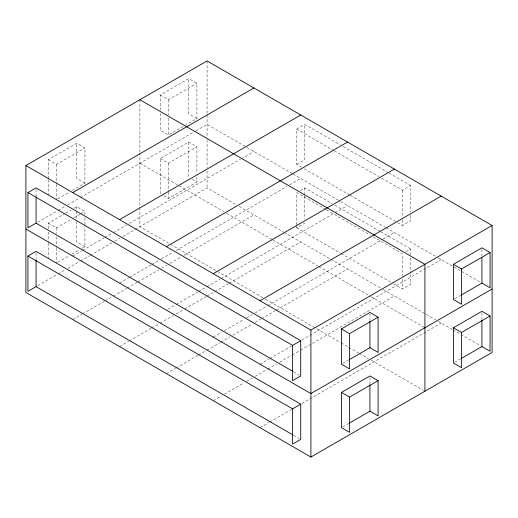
<?xml version="1.0" encoding="UTF-8"?>
<svg xmlns="http://www.w3.org/2000/svg" width="518" height="518" viewBox="0 0 518 518"><rect width="100%" height="100%" fill="white"/><g stroke="black" fill="none" stroke-linecap="round" stroke-linejoin="round"><path stroke-width="0.39" stroke-dasharray="2.59 1.94" d="M48.297 178.917L48.297 159.68L76.793 143.227L84.939 147.928L84.939 183.191L71.73 190.812M160.263 110.263L160.263 95.034L188.766 78.581L196.905 83.281L196.905 118.544L185.787 124.967M48.297 159.68L56.436 164.381L84.939 147.928M160.263 95.034L168.408 99.734L196.905 83.281M57.828 198.841L68.952 192.418M160.263 113.468L160.263 130.296L168.408 134.997L185.088 125.369M37.788 222.164L57.375 210.858M58.074 210.45L65.067 206.417M67.864 204.798L79.753 197.934M80.452 197.533L195.189 131.287M195.888 130.886L207.09 124.424L292.521 173.744M48.297 228.762L48.297 223.154L64.977 213.52M65.676 213.118L71.231 209.907M74.016 208.301L76.793 206.695L84.939 211.396L84.939 214.601M160.263 193.771L160.263 158.508L188.766 142.049L196.905 146.756L196.905 173.2M48.297 223.154L56.436 227.855L71.037 219.425M73.815 217.819L80.07 214.206M80.769 213.804L84.939 211.396M160.263 158.508L168.408 163.209L196.905 146.756M57.828 262.309L68.952 255.892M71.73 254.286L79.377 249.87M82.155 248.264L84.939 246.659L84.939 226.625M163.656 195.726L168.408 198.472L196.905 182.012L196.905 176.405M72.721 256.06L81.818 250.809M82.517 250.408L104.196 237.891M104.895 237.484L112.587 233.042M113.293 232.64L126.58 224.967M129.377 223.355L240.611 159.13M241.317 158.728L253.911 151.457M301.541 167.197L296.665 164.381L296.665 129.124L304.804 124.417L340.326 144.93M37.788 285.632L57.375 274.326M58.074 273.925L65.067 269.884M67.864 268.272L79.753 261.409M80.452 261.001L89.549 255.75M90.249 255.348L111.927 242.832M114.724 241.213L120.318 237.982M123.122 236.37L134.311 229.908M135.01 229.506L207.09 187.892L236.441 204.837M296.665 164.381L304.804 159.68L304.804 124.417M119.548 283.093L128.639 277.842M129.338 277.441L151.023 264.925M151.722 264.517L158.715 260.483M161.512 258.864L173.4 252.001M176.198 250.388L286.739 186.571M289.536 184.952L300.731 178.49M72.721 319.535L81.818 314.284M82.517 313.876L104.196 301.359M104.895 300.958L112.587 296.516M113.293 296.108L126.58 288.442M127.279 288.034L137.069 282.381M137.769 281.98L158.754 269.865M161.551 268.246L167.146 265.015M169.943 263.403L181.132 256.941M183.929 255.329L253.911 214.925M300.058 190.63L304.804 187.892L331.967 203.574M296.665 226.249L296.665 227.855L304.804 223.154M167.767 309.324L175.466 304.882M176.165 304.474L197.844 291.958M198.543 291.556L206.235 287.114M206.935 286.707L220.228 279.034M220.927 278.632L334.259 213.196M334.958 212.794L347.559 205.523M119.548 346.568L128.639 341.317M129.338 340.915L151.023 328.393M151.722 327.991L159.414 323.549M160.114 323.148L173.4 315.475M176.198 313.856L183.896 309.414M184.596 309.013L206.274 296.497M206.973 296.089L213.966 292.055M214.666 291.647L228.658 283.573M229.357 283.171L300.731 241.958M381.63 178.179L402.525 190.242L410.67 185.541L410.67 211.985M397.649 222.688L402.525 225.505L410.67 220.797L410.67 215.19M213.196 337.16L221.587 332.316M224.385 330.698L243.972 319.392M246.769 317.78L252.363 314.549M255.16 312.93L267.048 306.067M267.748 305.665L382.485 239.426M383.184 239.018L394.379 232.556M166.369 373.601L175.466 368.35M176.165 367.948L197.844 355.426M198.543 355.024L206.235 350.582M206.935 350.181L220.228 342.508M220.927 342.1L230.018 336.855M232.815 335.237L252.402 323.931M255.199 322.313L260.794 319.088M261.493 318.68L275.479 310.606M276.178 310.204L347.559 268.991M405.918 251.754L410.67 249.009L410.67 254.616M260.017 364.193L269.107 358.948M269.807 358.54L291.492 346.024M301.981 339.97L441.206 259.589M393.473 283.747L402.525 288.973L410.67 284.272L410.67 273.854M213.196 400.634L221.587 395.784M224.385 394.172L243.972 382.867M246.769 381.248L252.363 378.017M255.16 376.405L267.048 369.541M267.748 369.133L276.839 363.889M279.642 362.27L291.53 355.406M292.23 355.005L299.922 350.563M300.621 350.155L394.379 296.024M342.838 363.39L348.4 360.178M454.81 298.75L460.373 295.538M260.017 427.667L269.107 422.416M269.807 422.015L291.492 409.492M301.981 403.438L441.206 323.057M342.838 426.864L348.4 423.653M454.81 362.218L460.373 359.006M343.11 146.536L388.383 172.669M389.076 173.077L410.67 185.541M296.665 129.124L333.573 150.434M334.272 150.835L378.846 176.567M304.325 168.803L349.592 194.943M350.291 195.344L396.95 222.287M196.905 118.544L188.766 113.843L188.766 78.581M293.046 174.048L339.873 201.081M340.572 201.489L385.295 227.311M385.994 227.713L437.477 257.433M438.176 257.841L480.898 282.504M334.751 205.18L380.024 231.319M380.717 231.721L410.67 249.009M325.913 209.479L296.665 192.592L296.665 225.447M326.612 209.881L370.487 235.217M373.271 236.823L402.525 253.71L402.525 276.152M296.665 227.855L340.54 253.185M341.239 253.587L390.682 282.135M192.159 179.273L196.905 182.012M239.232 206.449L283.262 231.87M283.961 232.278L330.089 258.903M330.782 259.311L380.406 287.956M383.197 289.568L435.612 319.833M438.357 321.413L452.363 329.5M453.01 329.875L480.251 345.597M139.905 163.209L223.938 211.726M226.567 213.241L272.688 239.873M272.96 240.028L318.117 266.097M318.816 266.498L370.299 296.225M370.998 296.626L424.915 327.758M84.939 183.191L76.793 178.49L76.793 143.227M262.904 297.695L139.905 226.677L139.905 209M265.702 299.307L340.475 342.476M341.161 342.871L348.167 346.918M348.834 347.306L358.65 352.972M359.304 353.347L368.434 358.618M371.173 360.198L423.523 390.423M84.939 246.659L76.793 241.958L76.793 221.924M293.732 371.905L299.333 375.142M293.732 435.379L299.333 438.61M481.921 249.436L481.921 255.847M481.921 312.904L481.921 319.315M410.67 257.828L410.67 273.051M402.525 190.242L402.525 216.686M402.525 219.891L402.525 225.505M402.525 279.357L402.525 288.973M369.949 314.083L369.949 320.493M369.949 377.551L369.949 383.961M304.804 187.892L304.804 195.105M304.804 195.908L304.804 219.146M207.09 60.949L207.09 113.979M207.09 114.782L207.09 136.474M207.09 139.685L207.09 167.806M207.09 171.018L207.09 187.892M188.766 142.049L188.766 177.311M168.408 99.734L168.408 114.964M168.408 118.169L168.408 134.997M168.408 163.209L168.408 191.259M168.408 192.061L168.408 198.472M139.905 99.734L139.905 151.962M139.905 152.765L139.905 208.197M84.939 217.806L84.939 225.822M76.793 206.695L76.793 221.121M56.436 164.381L56.436 183.618M56.436 184.414L56.436 199.644M56.436 227.855L56.436 233.463M56.436 236.668L56.436 247.086M56.436 247.889L56.436 263.112M48.297 179.714L48.297 194.943M48.297 231.967L48.297 242.385M48.297 243.188L48.297 258.411M36.079 189.491L36.079 195.901M36.079 252.965L36.079 259.376"/><path stroke-width="0.78" d="M25.9 165.559L207.09 60.949L492.1 225.498L492.1 352.441L310.91 457.051L25.9 292.502L25.9 165.559L310.91 330.108L492.1 225.498M27.933 192.592L36.079 187.892L300.731 340.689L300.731 375.951L292.592 380.652L292.592 345.389L27.933 192.592L27.933 227.855L36.079 223.154L293.033 371.503M72.721 192.592L253.911 87.982M27.933 256.06L36.079 251.359L300.731 404.157L300.731 439.419L292.592 444.12L292.592 408.857L27.933 256.06L27.933 291.323L36.079 286.622L293.033 434.971M119.548 219.626L300.731 115.015M166.369 246.659L347.559 142.049M213.196 273.692L394.379 169.082M260.017 300.725L441.206 196.115M292.592 345.389L300.731 340.689M378.095 317.178L349.592 333.637L349.592 368.894L341.453 364.193L341.453 328.936L369.949 312.477L378.095 317.178L378.095 352.441L369.949 347.74L349.1 359.777M490.067 252.538L461.564 268.991L461.564 304.254L453.418 299.553L453.418 264.29L481.921 247.831L490.067 252.538L490.067 287.794L481.921 283.093L461.065 295.137M492.1 288.973L310.91 393.576L25.9 229.027M292.592 408.857L300.731 404.157M378.095 380.652L349.592 397.105L349.592 432.368L341.453 427.667L341.453 392.404L369.949 375.951L378.095 380.652L378.095 415.909L369.949 411.208L349.1 423.251M490.067 316.006L461.564 332.459L461.564 367.722L453.418 363.021L453.418 327.758L481.921 311.305L490.067 316.006L490.067 351.269L481.921 346.568L461.065 358.605M453.418 264.29L461.564 268.991M139.905 99.734L424.915 264.29L424.915 391.232M453.418 327.758L461.564 332.459M341.453 328.936L349.592 333.637M341.453 392.404L349.592 397.105M481.921 257.452L481.921 283.093M481.921 320.118L481.921 346.568M369.949 321.296L369.949 347.74M369.949 384.764L369.949 411.208M310.91 330.108L310.91 457.051M36.079 196.704L36.079 223.154M36.079 260.178L36.079 286.622"/></g></svg>
